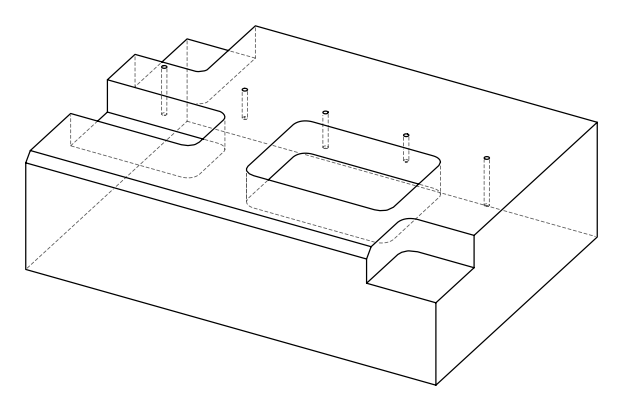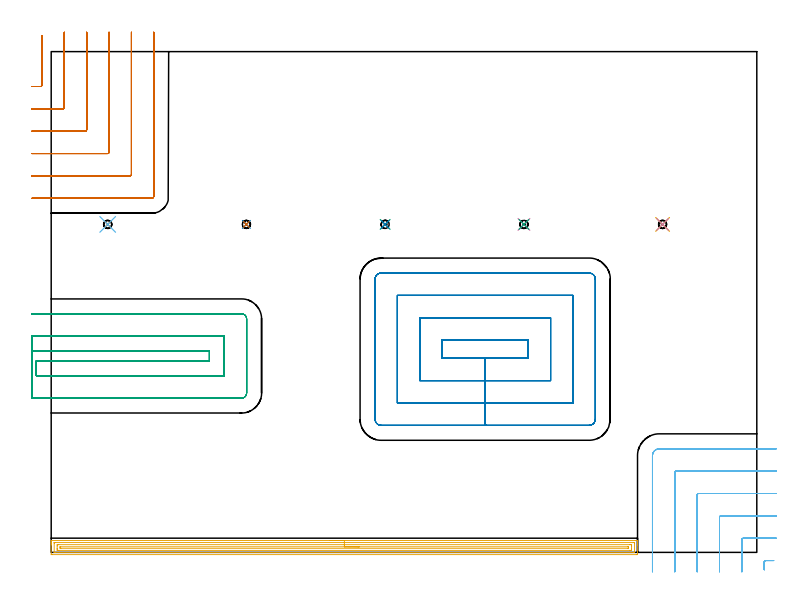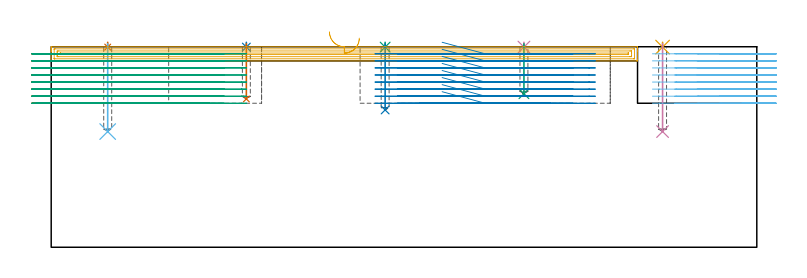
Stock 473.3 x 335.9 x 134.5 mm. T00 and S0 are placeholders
(PLAN: 15 operations, 3 tool changes, 73.9 min)
(1 SPOT_DRILL | STEP1POCKET | NXT0321_9005460120000 | 0.03 min | 2 mm3)
(2 SPOT_DRILL_1 | STEP1POCKET_1 | NXT0321_9005460120000 | 0.03 min | 0 mm3)
(3 SPOT_DRILL_2 | STEP1POCKET_2 | NXT0321_9005460120000 | 0.03 min | 1 mm3)
(4 SPOT_DRILL_3 | STEP1POCKET_3 | NXT0321_9005460120000 | 0.03 min | 0 mm3)
(5 SPOT_DRILL_4 | STEP1POCKET_4 | NXT0321_9005460120000 | 0.03 min | 1 mm3)
(6 DRILL_BLIND_HOLE_INTO_CENTER | STEP1POCKET | UGT0301_449 | 0.24 min | 1255 mm3)
(7 DRILL_BLIND_HOLE_INTO_CENTER_1 | STEP1POCKET_1 | UGT0301_449 | 0.15 min | 765 mm3)
(8 DRILL_BLIND_HOLE_INTO_CENTER_2 | STEP1POCKET_2 | UGT0301_449 | 0.18 min | 929 mm3)
(9 DRILL_BLIND_HOLE_INTO_CENTER_3 | STEP1POCKET_3 | UGT0301_449 | 0.14 min | 685 mm3)
(10 DRILL_BLIND_HOLE_INTO_CENTER_4 | STEP1POCKET_4 | UGT0301_449 | 0.24 min | 1255 mm3)
(11 AREA_MILL | FG_CHAMFER_SURFACE | UGT0205_001 | 12.78 min | 17998 mm3)
(12 MILL_CORNER_NOTCH_RECTANGULAR | CORNER_NOTCH_RECTANGULAR | UGT0201_094 | Follow Part, ap 5, ae 75% | 9.86 min | 239057 mm3)
(13 MILL_CORNER_NOTCH_RECTANGULAR_1 | CORNER_NOTCH_RECTANGULAR_1 | UGT0201_094 | Follow Part, ap 5, ae 75% | 12.57 min | 322681 mm3)
(14 MILL_RECTANGULAR_POCKET | POCKET_RECTANGULAR_STRAIGHT | UGT0201_094 | Follow Part, ap 5, ae 75% | 22.1 min | 770692 mm3)
(15 MILL_SLOT | SLOT_PARTIAL_RECTANGULAR | UGT0201_094 | Follow Part, ap 5, ae 75% | 15.55 min | 406211 mm3)
(TOOL NXT0321_9005460120000 | NC Spot Drill, 142deg, 12mm, Carbide, Uncoated | D12 PA142 FL30 Z2)
(TOOL UGT0301_449 | Carbide Drill 5.4 mm | D5.4 PA118 FL57 Z2)
(TOOL UGT0205_001 | Chamfer Mill 20 x 3 x 45 deg. | D20 FL50 Z2)
(TOOL UGT0201_094 | End mill 20 mm | D20 FL38 Z4)
(OP 1 SPOT_DRILL)
G17 G21 G94 G90
T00 M6
G54
G17 G0 G90 X37.9 Y220. S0 M3
G43 Z144.5 H0
G94 G81 G98 Z134.268 F250. R137.5
G80
M5
M2
(OP 2 SPOT_DRILL_1)
G17 G21 G94 G90
T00 M6
G54
G17 G0 G90 X130.9 Y220. S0 M3
G43 Z144.5 H0
G94 G81 G98 Z134.268 F250. R137.5
G80
M5
M2
(OP 3 SPOT_DRILL_2)
G17 G21 G94 G90
T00 M6
G54
G17 G0 G90 X224. Y220. S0 M3
G43 Z144.5 H0
G94 G81 G98 Z134.268 F250. R137.5
G80
M5
M2
(OP 4 SPOT_DRILL_3)
G17 G21 G94 G90
T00 M6
G54
G17 G0 G90 X317.1 Y220. S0 M3
G43 Z144.5 H0
G94 G81 G98 Z134.268 F250. R137.5
G80
M5
M2
(OP 5 SPOT_DRILL_4)
G17 G21 G94 G90
T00 M6
G54
G17 G0 G90 X410.1 Y220. S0 M3
G43 Z144.5 H0
G94 G81 G98 Z134.268 F250. R137.5
G80
M5
M2
(OP 6 DRILL_BLIND_HOLE_INTO_CENTER)
G17 G21 G94 G90
T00 M6
G54
G17 G0 G90 X37.9 Y220. S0 M3
G43 Z144.5 H0
G94 G81 G98 Z77.6 F250. R136.5
G80
M5
M2
(OP 7 DRILL_BLIND_HOLE_INTO_CENTER_1)
G17 G21 G94 G90
T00 M6
G54
G17 G0 G90 X130.9 Y220. S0 M3
G43 Z144.5 H0
G94 G81 G98 Z99.5 F250. R136.5
G80
M5
M2
(OP 8 DRILL_BLIND_HOLE_INTO_CENTER_2)
G17 G21 G94 G90
T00 M6
G54
G17 G0 G90 X224. Y220. S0 M3
G43 Z144.5 H0
G94 G81 G98 Z92.1 F250. R136.5
G80
M5
M2
(OP 9 DRILL_BLIND_HOLE_INTO_CENTER_3)
G17 G21 G94 G90
T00 M6
G54
G17 G0 G90 X317.1 Y220. S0 M3
G43 Z144.5 H0
G94 G81 G98 Z103. F250. R136.5
G80
M5
M2
(OP 10 DRILL_BLIND_HOLE_INTO_CENTER_4)
G17 G21 G94 G90
T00 M6
G54
G17 G0 G90 X410.1 Y220. S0 M3
G43 Z144.5 H0
G94 G81 G98 Z77.6 F250. R136.5
G80
M5
M2
(OP 11 AREA_MILL)
G17 G21 G94 G90
T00 M6
G54
G17 G0 G90 X186.65 Y8. S1061 M3
G43 Z144.5 H0
G94 G1 X186.688 Z143.628 F250.
X186.802 Z142.763
X186.991 Z141.912
X187.253 Z141.08
X187.587 Z140.274
X187.99 Z139.5
X188.459 Z138.764
X188.99 Z138.072
X189.579 Z137.429
X190.222 Z136.84
X190.914 Z136.308
X191.65 Z135.84
X192.424 Z135.437
X193.23 Z135.103
X194.062 Z134.841
X194.914 Z134.652
X195.778 Z134.538
X196.65 Z134.5
X393.132
X393.29 Y7.997 Z134.488
X393.298 Y7.862 Z134.354
X393.3 Y7.721 Z134.22
Y7.412 Z133.911
Y6.753 Z133.248
Y5.548 Z132.045
Y5.001 Z131.495
Y-0.856 Z125.642
X393.297 Y-1.129 Z125.369
X393.29 Y-1.493 Z125.005
X393.062 Y-1.498 Z125.001
X392.685 Y-1.5 Z125.
X0.615
X0.238 Y-1.497 Z125.001
X0.01 Y-1.493 Z125.005
X0. Y-1.129 Z125.369
Y5.001 Z131.495
Y5.548 Z132.045
Y5.877 Z132.373
Y6.424 Z132.92
Y6.753 Z133.248
Y7.412 Z133.911
Y7.721 Z134.22
X0.002 Y7.862 Z134.354
X0.01 Y7.997 Z134.488
X0.168 Y8. Z134.5
X196.65
Y6.586 Z133.086
X390.899 Y6.585 Z133.085
X391.071 Y6.584 Z133.084
X391.249 Y6.58 Z133.08
X391.286 Y6.579 Z133.079
X391.292 Y6.556 Z133.056
X391.295 Y6.526 Z133.026
X391.299 Y6.361 Z132.861
X391.3 Y0.23 Z126.73
X391.298 Y0.099 Z126.599
X391.294 Y-0.006 Z126.494
X391.29 Y-0.071 Z126.429
X391.259 Y-0.079 Z126.421
X390.899 Y-0.084 Z126.416
X390.728 Y-0.085 Z126.415
X2.401
X2.229 Y-0.084 Z126.416
X2.051 Y-0.08 Z126.42
X2.014 Y-0.079 Z126.421
X2.008 Y-0.056 Z126.444
X2.005 Y-0.026 Z126.474
X2.001 Y0.139 Z126.639
X2. Y6.27 Z132.77
X2.002 Y6.401 Z132.901
X2.006 Y6.506 Z133.006
X2.01 Y6.571 Z133.071
X2.041 Y6.579 Z133.079
X2.401 Y6.584 Z133.084
X2.572 Y6.585 Z133.085
X196.65 Y6.586 Z133.086
Y5.172 Z131.672
X388.22 Y5.171 Z131.671
X388.941 Y5.17 Z131.67
X389.113 Y5.168 Z131.668
X389.277 Y5.165 Z131.665
X389.29 Y5.001 Z131.501
X389.297 Y4.821 Z131.321
X389.3 Y4.126 Z130.626
Y3.942 Z130.442
X389.299 Y2.192 Z128.692
X389.29 Y1.498 Z127.998
X389.279 Y1.335 Z127.835
X388.22 Y1.329 Z127.829
X5.08
X4.359 Y1.33 Z127.83
X4.187 Y1.332 Z127.832
X4.023 Y1.335 Z127.835
X4.01 Y1.498 Z127.998
X4.003 Y1.679 Z128.179
X4. Y2.374 Z128.874
Y2.557 Z129.057
X4.001 Y4.308 Z130.808
X4.01 Y5.001 Z131.501
X4.021 Y5.164 Z131.664
X5.08 Y5.171 Z131.671
X196.65 Y5.172 Z131.672
Y3.757 Z130.257
X386.81
X387.162 Y3.756 Z130.256
X387.222 Y3.754 Z130.254
X387.279 Y3.751 Z130.251
X387.29 Y3.67 Z130.17
X387.3 Y3.277 Z129.777
Y3.25 Z129.75
X387.297 Y2.825 Z129.325
X387.294 Y2.773 Z129.273
X387.291 Y2.752 Z129.252
X387.26 Y2.749 Z129.249
X387.124 Y2.745 Z129.245
X386.951 Y2.743 Z129.243
X6.49
X6.138 Y2.744 Z129.244
X6.078 Y2.746 Z129.246
X6.021 Y2.749 Z129.249
X6.01 Y2.829 Z129.329
X6. Y3.223 Z129.723
Y3.25 Z129.75
X6.003 Y3.675 Z130.175
X6.006 Y3.727 Z130.227
X6.009 Y3.748 Z130.248
X6.04 Y3.75 Z130.25
X6.176 Y3.755 Z130.255
X6.349 Y3.757 Z130.257
X196.65
X197.522 Z130.295
X198.387 Z130.409
X199.238 Z130.598
X200.07 Z130.86
X200.876 Z131.194
X201.65 Z131.597
X202.386 Z132.066
X203.078 Z132.597
X203.721 Z133.186
X204.31 Z133.829
X204.842 Z134.522
X205.31 Z135.257
X205.713 Z136.031
X206.047 Z136.837
X206.309 Z137.669
X206.498 Z138.521
X206.612 Z139.386
X206.65 Z140.257
G0 Z144.5
M5
M2
(OP 12 MILL_CORNER_NOTCH_RECTANGULAR)
G17 G21 G94 G90
T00 M6
G54
G17 G0 G90 X484.652 Y-5.5 S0 M3
G43 Z144.5 H0
Z129.762
G94 G1 X481.652 F250.
X479.294
G3 X478.3 Y-6.494 R1.
G1 Y-8.66
Y-11.66
G0 Z144.5
X486.3 Y9.5
Z129.762
G1 X483.3
X464.294 F500.
G3 X463.3 Y8.506 R1.
G1 Y-10.
Y-13. F250.
G0 Z144.5
X486.3 Y24.5
Z129.762
G1 X483.3
X449.294 F500.
G3 X448.3 Y23.506 R1.
G1 Y-10.
Y-13. F250.
G0 Z144.5
X486.3 Y39.5
Z129.762
G1 X483.3
X434.295 F500.
G3 X433.3 Y38.505 R1.
G1 Y-10.
Y-13. F250.
G0 Z144.5
X486.3 Y54.5
Z129.762
G1 X483.3
X419.295 F500.
G3 X418.3 Y53.505 R1.
G1 Y-10.
Y-13. F250.
G0 Z144.5
X486.3 Y69.5
Z129.762
G1 X483.3
X408. F500.
G3 X403.3 Y64.8 R4.7
G1 Y-10.
Y-13. F250.
G0 Z144.5
X484.652 Y-5.5
Z125.025
G1 X481.652
X479.294
G3 X478.3 Y-6.494 R1.
G1 Y-8.66
Y-11.66
G0 Z144.5
X486.3 Y9.5
Z125.025
G1 X483.3
X464.294 F500.
G3 X463.3 Y8.506 R1.
G1 Y-10.
Y-13. F250.
G0 Z144.5
X486.3 Y24.5
Z125.025
G1 X483.3
X449.294 F500.
G3 X448.3 Y23.506 R1.
G1 Y-10.
Y-13. F250.
G0 Z144.5
X486.3 Y39.5
Z125.025
G1 X483.3
X434.295 F500.
G3 X433.3 Y38.505 R1.
G1 Y-10.
Y-13. F250.
G0 Z144.5
X486.3 Y54.5
Z125.025
G1 X483.3
X419.295 F500.
G3 X418.3 Y53.505 R1.
G1 Y-10.
Y-13. F250.
G0 Z144.5
X486.3 Y69.5
Z125.025
G1 X483.3
X408. F500.
G3 X403.3 Y64.8 R4.7
G1 Y-10.
Y-13. F250.
G0 Z144.5
X484.652 Y-5.5
Z120.287
G1 X481.652
X479.294
G3 X478.3 Y-6.494 R1.
G1 Y-8.66
Y-11.66
G0 Z144.5
X486.3 Y9.5
Z120.287
G1 X483.3
X464.294 F500.
G3 X463.3 Y8.506 R1.
G1 Y-10.
Y-13. F250.
G0 Z144.5
X486.3 Y24.5
Z120.287
G1 X483.3
X449.294 F500.
G3 X448.3 Y23.506 R1.
G1 Y-10.
Y-13. F250.
G0 Z144.5
X486.3 Y39.5
Z120.287
G1 X483.3
X434.295 F500.
G3 X433.3 Y38.505 R1.
G1 Y-10.
Y-13. F250.
G0 Z144.5
X486.3 Y54.5
Z120.287
G1 X483.3
X419.295 F500.
G3 X418.3 Y53.505 R1.
G1 Y-10.
Y-13. F250.
G0 Z144.5
X486.3 Y69.5
Z120.287
G1 X483.3
X408. F500.
G3 X403.3 Y64.8 R4.7
G1 Y-10.
Y-13. F250.
G0 Z144.5
X484.652 Y-5.5
Z115.55
G1 X481.652
X479.294
G3 X478.3 Y-6.494 R1.
G1 Y-8.66
Y-11.66
G0 Z144.5
X486.3 Y9.5
Z115.55
G1 X483.3
X464.294 F500.
G3 X463.3 Y8.506 R1.
G1 Y-10.
Y-13. F250.
G0 Z144.5
X486.3 Y24.5
Z115.55
G1 X483.3
X449.294 F500.
G3 X448.3 Y23.506 R1.
G1 Y-10.
Y-13. F250.
G0 Z144.5
X486.3 Y39.5
Z115.55
G1 X483.3
X434.295 F500.
G3 X433.3 Y38.505 R1.
G1 Y-10.
Y-13. F250.
G0 Z144.5
X486.3 Y54.5
Z115.55
G1 X483.3
X419.295 F500.
G3 X418.3 Y53.505 R1.
G1 Y-10.
Y-13. F250.
G0 Z144.5
X486.3 Y69.5
Z115.55
G1 X483.3
X408. F500.
G3 X403.3 Y64.8 R4.7
G1 Y-10.
Y-13. F250.
G0 Z144.5
X484.652 Y-5.5
Z110.812
G1 X481.652
X479.294
G3 X478.3 Y-6.494 R1.
G1 Y-8.66
Y-11.66
G0 Z144.5
X486.3 Y9.5
Z110.812
G1 X483.3
X464.294 F500.
G3 X463.3 Y8.506 R1.
G1 Y-10.
Y-13. F250.
G0 Z144.5
X486.3 Y24.5
Z110.812
G1 X483.3
X449.294 F500.
G3 X448.3 Y23.506 R1.
G1 Y-10.
Y-13. F250.
G0 Z144.5
X486.3 Y39.5
Z110.812
G1 X483.3
X434.295 F500.
G3 X433.3 Y38.505 R1.
G1 Y-10.
Y-13. F250.
G0 Z144.5
X486.3 Y54.5
Z110.812
G1 X483.3
X419.295 F500.
G3 X418.3 Y53.505 R1.
G1 Y-10.
Y-13. F250.
G0 Z144.5
X486.3 Y69.5
Z110.812
G1 X483.3
X408. F500.
G3 X403.3 Y64.8 R4.7
G1 Y-10.
Y-13. F250.
G0 Z144.5
X484.652 Y-5.5
Z106.075
G1 X481.652
X479.294
G3 X478.3 Y-6.494 R1.
G1 Y-8.66
Y-11.66
G0 Z144.5
X486.3 Y9.5
Z106.075
G1 X483.3
X464.294 F500.
G3 X463.3 Y8.506 R1.
G1 Y-10.
Y-13. F250.
G0 Z144.5
X486.3 Y24.5
Z106.075
G1 X483.3
X449.294 F500.
G3 X448.3 Y23.506 R1.
G1 Y-10.
Y-13. F250.
G0 Z144.5
X486.3 Y39.5
Z106.075
G1 X483.3
X434.295 F500.
G3 X433.3 Y38.505 R1.
G1 Y-10.
Y-13. F250.
G0 Z144.5
X486.3 Y54.5
Z106.075
G1 X483.3
X419.295 F500.
G3 X418.3 Y53.505 R1.
G1 Y-10.
Y-13. F250.
G0 Z144.5
X486.3 Y69.5
Z106.075
G1 X483.3
X408. F500.
G3 X403.3 Y64.8 R4.7
G1 Y-10.
Y-13. F250.
G0 Z144.5
X484.652 Y-5.5
Z101.337
G1 X481.652
X479.294
G3 X478.3 Y-6.494 R1.
G1 Y-8.66
Y-11.66
G0 Z144.5
X486.3 Y9.5
Z101.337
G1 X483.3
X464.294 F500.
G3 X463.3 Y8.506 R1.
G1 Y-10.
Y-13. F250.
G0 Z144.5
X486.3 Y24.5
Z101.337
G1 X483.3
X449.294 F500.
G3 X448.3 Y23.506 R1.
G1 Y-10.
Y-13. F250.
G0 Z144.5
X486.3 Y39.5
Z101.337
G1 X483.3
X434.295 F500.
G3 X433.3 Y38.505 R1.
G1 Y-10.
Y-13. F250.
G0 Z144.5
X486.3 Y54.5
Z101.337
G1 X483.3
X419.295 F500.
G3 X418.3 Y53.505 R1.
G1 Y-10.
Y-13. F250.
G0 Z144.5
X486.3 Y69.5
Z101.337
G1 X483.3
X408. F500.
G3 X403.3 Y64.8 R4.7
G1 Y-10.
Y-13. F250.
G0 Z144.5
X484.652 Y-5.5
Z96.6
G1 X481.652
X479.294
G3 X478.3 Y-6.494 R1.
G1 Y-8.66
Y-11.66
G0 Z144.5
X486.3 Y9.5
Z96.6
G1 X483.3
X464.294 F500.
G3 X463.3 Y8.506 R1.
G1 Y-10.
Y-13. F250.
G0 Z144.5
X486.3 Y24.5
Z96.6
G1 X483.3
X449.294 F500.
G3 X448.3 Y23.506 R1.
G1 Y-10.
Y-13. F250.
G0 Z144.5
X486.3 Y39.5
Z96.6
G1 X483.3
X434.295 F500.
G3 X433.3 Y38.505 R1.
G1 Y-10.
Y-13. F250.
G0 Z144.5
X486.3 Y54.5
Z96.6
G1 X483.3
X419.295 F500.
G3 X418.3 Y53.505 R1.
G1 Y-10.
Y-13. F250.
G0 Z144.5
X486.3 Y69.5
Z96.6
G1 X483.3
X408. F500.
G3 X403.3 Y64.8 R4.7
G1 Y-10.
Y-13. F250.
G0 Z144.5
M5
M2
(OP 13 MILL_CORNER_NOTCH_RECTANGULAR_1)
G17 G21 G94 G90
T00 M6
G54
G17 G0 G90 X-13. Y312.5 S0 M3
G43 Z144.5 H0
Z129.762
G94 G1 X-10. F250.
X-7.194 F500.
G3 X-6.2 Y313.494 R1.
G1 Y343.746
Y346.746 F250.
G0 Z144.5
X-13. Y297.5
Z129.762
G1 X-10.
X7.806 F500.
G3 X8.8 Y298.494 R1.
G1 Y345.9
Y348.9 F250.
G0 Z144.5
X-13. Y282.5
Z129.762
G1 X-10.
X22.806 F500.
G3 X23.8 Y283.494 R1.
G1 Y345.9
Y348.9 F250.
G0 Z144.5
X-13. Y267.5
Z129.762
G1 X-10.
X37.805 F500.
G3 X38.8 Y268.495 R1.
G1 Y345.9
Y348.9 F250.
G0 Z144.5
X-13. Y252.5
Z129.762
G1 X-10.
X52.805 F500.
G3 X53.8 Y253.495 R1.
G1 Y345.9
Y348.9 F250.
G0 Z144.5
X-13. Y237.5
Z129.762
G1 X-10.
X67.4 F500.
G3 X68.8 Y238.9 R1.4
G1 Y345.9
Y348.9 F250.
G0 Z144.5
X-13. Y312.5
Z125.025
G1 X-10.
X-7.193 F500.
G3 X-6.2 Y313.493 R1.
G1 Y343.746
Y346.746 F250.
G0 Z144.5
X-13. Y297.5
Z125.025
G1 X-10.
X7.806 F500.
G3 X8.8 Y298.494 R1.
G1 Y345.9
Y348.9 F250.
G0 Z144.5
X-13. Y282.5
Z125.025
G1 X-10.
X22.806 F500.
G3 X23.8 Y283.494 R1.
G1 Y345.9
Y348.9 F250.
G0 Z144.5
X-13. Y267.5
Z125.025
G1 X-10.
X37.805 F500.
G3 X38.8 Y268.495 R1.
G1 Y345.9
Y348.9 F250.
G0 Z144.5
X-13. Y252.5
Z125.025
G1 X-10.
X52.805 F500.
G3 X53.8 Y253.495 R1.
G1 Y345.9
Y348.9 F250.
G0 Z144.5
X-13. Y237.5
Z125.025
G1 X-10.
X67.4 F500.
G3 X68.8 Y238.9 R1.4
G1 Y345.9
Y348.9 F250.
G0 Z144.5
X-13. Y312.5
Z120.287
G1 X-10.
X-7.194 F500.
G3 X-6.2 Y313.493 R1.
G1 Y343.746
Y346.746 F250.
G0 Z144.5
X-13. Y297.5
Z120.287
G1 X-10.
X7.806 F500.
G3 X8.8 Y298.494 R1.
G1 Y345.9
Y348.9 F250.
G0 Z144.5
X-13. Y282.5
Z120.287
G1 X-10.
X22.806 F500.
G3 X23.8 Y283.494 R1.
G1 Y345.9
Y348.9 F250.
G0 Z144.5
X-13. Y267.5
Z120.287
G1 X-10.
X37.805 F500.
G3 X38.8 Y268.495 R1.
G1 Y345.9
Y348.9 F250.
G0 Z144.5
X-13. Y252.5
Z120.287
G1 X-10.
X52.805 F500.
G3 X53.8 Y253.495 R1.
G1 Y345.9
Y348.9 F250.
G0 Z144.5
X-13. Y237.5
Z120.287
G1 X-10.
X67.4 F500.
G3 X68.8 Y238.9 R1.4
G1 Y345.9
Y348.9 F250.
G0 Z144.5
X-13. Y312.5
Z115.55
G1 X-10.
X-7.194 F500.
G3 X-6.2 Y313.493 R1.
G1 Y343.746
Y346.746 F250.
G0 Z144.5
X-13. Y297.5
Z115.55
G1 X-10.
X7.806 F500.
G3 X8.8 Y298.494 R1.
G1 Y345.9
Y348.9 F250.
G0 Z144.5
X-13. Y282.5
Z115.55
G1 X-10.
X22.806 F500.
G3 X23.8 Y283.494 R1.
G1 Y345.9
Y348.9 F250.
G0 Z144.5
X-13. Y267.5
Z115.55
G1 X-10.
X37.805 F500.
G3 X38.8 Y268.495 R1.
G1 Y345.9
Y348.9 F250.
G0 Z144.5
X-13. Y252.5
Z115.55
G1 X-10.
X52.805 F500.
G3 X53.8 Y253.495 R1.
G1 Y345.9
Y348.9 F250.
G0 Z144.5
X-13. Y237.5
Z115.55
G1 X-10.
X67.4 F500.
G3 X68.8 Y238.9 R1.4
G1 Y345.9
Y348.9 F250.
G0 Z144.5
X-13. Y312.5
Z110.812
G1 X-10.
X-7.194 F500.
G3 X-6.2 Y313.493 R1.
G1 Y343.746
Y346.746 F250.
G0 Z144.5
X-13. Y297.5
Z110.812
G1 X-10.
X7.806 F500.
G3 X8.8 Y298.494 R1.
G1 Y345.9
Y348.9 F250.
G0 Z144.5
X-13. Y282.5
Z110.812
G1 X-10.
X22.806 F500.
G3 X23.8 Y283.494 R1.
G1 Y345.9
Y348.9 F250.
G0 Z144.5
X-13. Y267.5
Z110.812
G1 X-10.
X37.805 F500.
G3 X38.8 Y268.495 R1.
G1 Y345.9
Y348.9 F250.
G0 Z144.5
X-13. Y252.5
Z110.812
G1 X-10.
X52.805 F500.
G3 X53.8 Y253.495 R1.
G1 Y345.9
Y348.9 F250.
G0 Z144.5
X-13. Y237.5
Z110.812
G1 X-10.
X67.4 F500.
G3 X68.8 Y238.9 R1.4
G1 Y345.9
Y348.9 F250.
G0 Z144.5
X-13. Y312.5
Z106.075
G1 X-10.
X-7.194 F500.
G3 X-6.2 Y313.493 R1.
G1 Y343.746
Y346.746 F250.
G0 Z144.5
X-13. Y297.5
Z106.075
G1 X-10.
X7.806 F500.
G3 X8.8 Y298.494 R1.
G1 Y345.9
Y348.9 F250.
G0 Z144.5
X-13. Y282.5
Z106.075
G1 X-10.
X22.806 F500.
G3 X23.8 Y283.494 R1.
G1 Y345.9
Y348.9 F250.
G0 Z144.5
X-13. Y267.5
Z106.075
G1 X-10.
X37.805 F500.
G3 X38.8 Y268.495 R1.
G1 Y345.9
Y348.9 F250.
G0 Z144.5
X-13. Y252.5
Z106.075
G1 X-10.
X52.805 F500.
G3 X53.8 Y253.495 R1.
G1 Y345.9
Y348.9 F250.
G0 Z144.5
X-13. Y237.5
Z106.075
G1 X-10.
X67.4 F500.
G3 X68.8 Y238.9 R1.4
G1 Y345.9
Y348.9 F250.
G0 Z144.5
X-13. Y312.5
Z101.337
G1 X-10.
X-7.194 F500.
G3 X-6.2 Y313.493 R1.
G1 Y343.746
Y346.746 F250.
G0 Z144.5
X-13. Y297.5
Z101.337
G1 X-10.
X7.806 F500.
G3 X8.8 Y298.494 R1.
G1 Y345.9
Y348.9 F250.
G0 Z144.5
X-13. Y282.5
Z101.337
G1 X-10.
X22.806 F500.
G3 X23.8 Y283.494 R1.
G1 Y345.9
Y348.9 F250.
G0 Z144.5
X-13. Y267.5
Z101.337
G1 X-10.
X37.805 F500.
G3 X38.8 Y268.495 R1.
G1 Y345.9
Y348.9 F250.
G0 Z144.5
X-13. Y252.5
Z101.337
G1 X-10.
X52.805 F500.
G3 X53.8 Y253.495 R1.
G1 Y345.9
Y348.9 F250.
G0 Z144.5
X-13. Y237.5
Z101.337
G1 X-10.
X67.4 F500.
G3 X68.8 Y238.9 R1.4
G1 Y345.9
Y348.9 F250.
G0 Z144.5
X-13. Y312.5
Z96.6
G1 X-10.
X-7.194 F500.
G3 X-6.2 Y313.493 R1.
G1 Y343.746
Y346.746 F250.
G0 Z144.5
X-13. Y297.5
Z96.6
G1 X-10.
X7.806 F500.
G3 X8.8 Y298.494 R1.
G1 Y345.9
Y348.9 F250.
G0 Z144.5
X-13. Y282.5
Z96.6
G1 X-10.
X22.806 F500.
G3 X23.8 Y283.494 R1.
G1 Y345.9
Y348.9 F250.
G0 Z144.5
X-13. Y267.5
Z96.6
G1 X-10.
X37.805 F500.
G3 X38.8 Y268.495 R1.
G1 Y345.9
Y348.9 F250.
G0 Z144.5
X-13. Y252.5
Z96.6
G1 X-10.
X52.805 F500.
G3 X53.8 Y253.495 R1.
G1 Y345.9
Y348.9 F250.
G0 Z144.5
X-13. Y237.5
Z96.6
G1 X-10.
X67.4 F500.
G3 X68.8 Y238.9 R1.4
G1 Y345.9
Y348.9 F250.
G0 Z144.5
M5
M2
(OP 14 MILL_RECTANGULAR_POCKET)
G17 G21 G94 G90
T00 M6
G54
G17 G0 G90 X262.223 Y130.2 S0 M3
G43 Z144.5 H0
Z137.5
G94 G1 X291.1 Z129.762 F250.
X320. F500.
Y142.4
X262.2
Y130.2
X291.1
Y115.2
X335.
Y157.4
X247.2
Y115.2
X291.1
Y100.2
X350.
Y172.4
X232.2
Y100.2
X291.1
Y85.2
X360.8
G3 X365. Y89.4 R4.2
G1 Y183.2
G3 X360.8 Y187.4 R4.2
G1 X221.4
G3 X217.2 Y183.2 R4.2
G1 Y89.4
G3 X221.4 Y85.2 R4.2
G1 X291.1
X292.1
G0 X262.223 Y130.2 Z132.762
G1 X291.1 Z125.025 F250.
X320. F500.
Y142.4
X262.2
Y130.2
X291.1
Y115.2
X335.
Y157.4
X247.2
Y115.2
X291.1
Y100.2
X350.
Y172.4
X232.2
Y100.2
X291.1
Y85.2
X360.8
G3 X365. Y89.4 R4.2
G1 Y183.2
G3 X360.8 Y187.4 R4.2
G1 X221.4
G3 X217.2 Y183.2 R4.2
G1 Y89.4
G3 X221.4 Y85.2 R4.2
G1 X291.1
X292.1
G0 X262.223 Y130.2 Z128.025
G1 X291.1 Z120.287 F250.
X320. F500.
Y142.4
X262.2
Y130.2
X291.1
Y115.2
X335.
Y157.4
X247.2
Y115.2
X291.1
Y100.2
X350.
Y172.4
X232.2
Y100.2
X291.1
Y85.2
X360.8
G3 X365. Y89.4 R4.2
G1 Y183.2
G3 X360.8 Y187.4 R4.2
G1 X221.4
G3 X217.2 Y183.2 R4.2
G1 Y89.4
G3 X221.4 Y85.2 R4.2
G1 X291.1
X292.1
G0 X262.223 Y130.2 Z123.287
G1 X291.1 Z115.55 F250.
X320. F500.
Y142.4
X262.2
Y130.2
X291.1
Y115.2
X335.
Y157.4
X247.2
Y115.2
X291.1
Y100.2
X350.
Y172.4
X232.2
Y100.2
X291.1
Y85.2
X360.8
G3 X365. Y89.4 R4.2
G1 Y183.2
G3 X360.8 Y187.4 R4.2
G1 X221.4
G3 X217.2 Y183.2 R4.2
G1 Y89.4
G3 X221.4 Y85.2 R4.2
G1 X291.1
X292.1
G0 X262.223 Y130.2 Z118.55
G1 X291.1 Z110.812 F250.
X320. F500.
Y142.4
X262.2
Y130.2
X291.1
Y115.2
X335.
Y157.4
X247.2
Y115.2
X291.1
Y100.2
X350.
Y172.4
X232.2
Y100.2
X291.1
Y85.2
X360.8
G3 X365. Y89.4 R4.2
G1 Y183.2
G3 X360.8 Y187.4 R4.2
G1 X221.4
G3 X217.2 Y183.2 R4.2
G1 Y89.4
G3 X221.4 Y85.2 R4.2
G1 X291.1
X292.1
G0 X262.223 Y130.2 Z113.812
G1 X291.1 Z106.075 F250.
X320. F500.
Y142.4
X262.2
Y130.2
X291.1
Y115.2
X335.
Y157.4
X247.2
Y115.2
X291.1
Y100.2
X350.
Y172.4
X232.2
Y100.2
X291.1
Y85.2
X360.8
G3 X365. Y89.4 R4.2
G1 Y183.2
G3 X360.8 Y187.4 R4.2
G1 X221.4
G3 X217.2 Y183.2 R4.2
G1 Y89.4
G3 X221.4 Y85.2 R4.2
G1 X291.1
X292.1
G0 X262.223 Y130.2 Z109.075
G1 X291.1 Z101.337 F250.
X320. F500.
Y142.4
X262.2
Y130.2
X291.1
Y115.2
X335.
Y157.4
X247.2
Y115.2
X291.1
Y100.2
X350.
Y172.4
X232.2
Y100.2
X291.1
Y85.2
X360.8
G3 X365. Y89.4 R4.2
G1 Y183.2
G3 X360.8 Y187.4 R4.2
G1 X221.4
G3 X217.2 Y183.2 R4.2
G1 Y89.4
G3 X221.4 Y85.2 R4.2
G1 X291.1
X292.1
G0 X262.223 Y130.2 Z104.337
G1 X291.1 Z96.6 F250.
X320. F500.
Y142.4
X262.2
Y130.2
X291.1
Y115.2
X335.
Y157.4
X247.2
Y115.2
X291.1
Y100.2
X350.
Y172.4
X232.2
Y100.2
X291.1
Y85.2
X360.8
G3 X365. Y89.4 R4.2
G1 Y183.2
G3 X360.8 Y187.4 R4.2
G1 X221.4
G3 X217.2 Y183.2 R4.2
G1 Y89.4
G3 X221.4 Y85.2 R4.2
G1 X291.1
X292.1
G0 Z144.5
M5
M2
(OP 15 MILL_SLOT)
G17 G21 G94 G90
T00 M6
G54
G17 G0 G90 X-13. Y135. S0 M3
G43 Z144.5 H0
Z129.762
G94 G1 X-10. F250.
X106.1 F500.
Y128.5
X-10.
Y118.5
X116.1
Y145.
X-10.
X-13. F250.
Y103.5
X-10.
X127.7 F500.
G3 X131.1 Y106.9 R3.4
G1 Y156.6
G3 X127.7 Y160. R3.4
G1 X-10.
X-13. F250.
G0 Y135. Z125.025
G1 X-10.
X106.1 F500.
Y128.5
X-10.
Y118.5
X116.1
Y145.
X-10.
X-13. F250.
Y103.5
X-10.
X127.7 F500.
G3 X131.1 Y106.9 R3.4
G1 Y156.6
G3 X127.7 Y160. R3.4
G1 X-10.
X-13. F250.
G0 Y135. Z120.287
G1 X-10.
X106.1 F500.
Y128.5
X-10.
Y118.5
X116.1
Y145.
X-10.
X-13. F250.
Y103.5
X-10.
X127.7 F500.
G3 X131.1 Y106.9 R3.4
G1 Y156.6
G3 X127.7 Y160. R3.4
G1 X-10.
X-13. F250.
G0 Y135. Z115.55
G1 X-10.
X106.1 F500.
Y128.5
X-10.
Y118.5
X116.1
Y145.
X-10.
X-13. F250.
Y103.5
X-10.
X127.7 F500.
G3 X131.1 Y106.9 R3.4
G1 Y156.6
G3 X127.7 Y160. R3.4
G1 X-10.
X-13. F250.
G0 Y135. Z110.812
G1 X-10.
X106.1 F500.
Y128.5
X-10.
Y118.5
X116.1
Y145.
X-10.
X-13. F250.
Y103.5
X-10.
X127.7 F500.
G3 X131.1 Y106.9 R3.4
G1 Y156.6
G3 X127.7 Y160. R3.4
G1 X-10.
X-13. F250.
G0 Y135. Z106.075
G1 X-10.
X106.1 F500.
Y128.5
X-10.
Y118.5
X116.1
Y145.
X-10.
X-13. F250.
Y103.5
X-10.
X127.7 F500.
G3 X131.1 Y106.9 R3.4
G1 Y156.6
G3 X127.7 Y160. R3.4
G1 X-10.
X-13. F250.
G0 Y135. Z101.337
G1 X-10.
X106.1 F500.
Y128.5
X-10.
Y118.5
X116.1
Y145.
X-10.
X-13. F250.
Y103.5
X-10.
X127.7 F500.
G3 X131.1 Y106.9 R3.4
G1 Y156.6
G3 X127.7 Y160. R3.4
G1 X-10.
X-13. F250.
G0 Y135. Z96.6
G1 X-10.
X106.1 F500.
Y128.5
X-10.
Y118.5
X116.1
Y145.
X-10.
X-13. F250.
Y103.5
X-10.
X127.7 F500.
G3 X131.1 Y106.9 R3.4
G1 Y156.6
G3 X127.7 Y160. R3.4
G1 X-10.
X-13. F250.
G0 Z144.5
M5
M2
